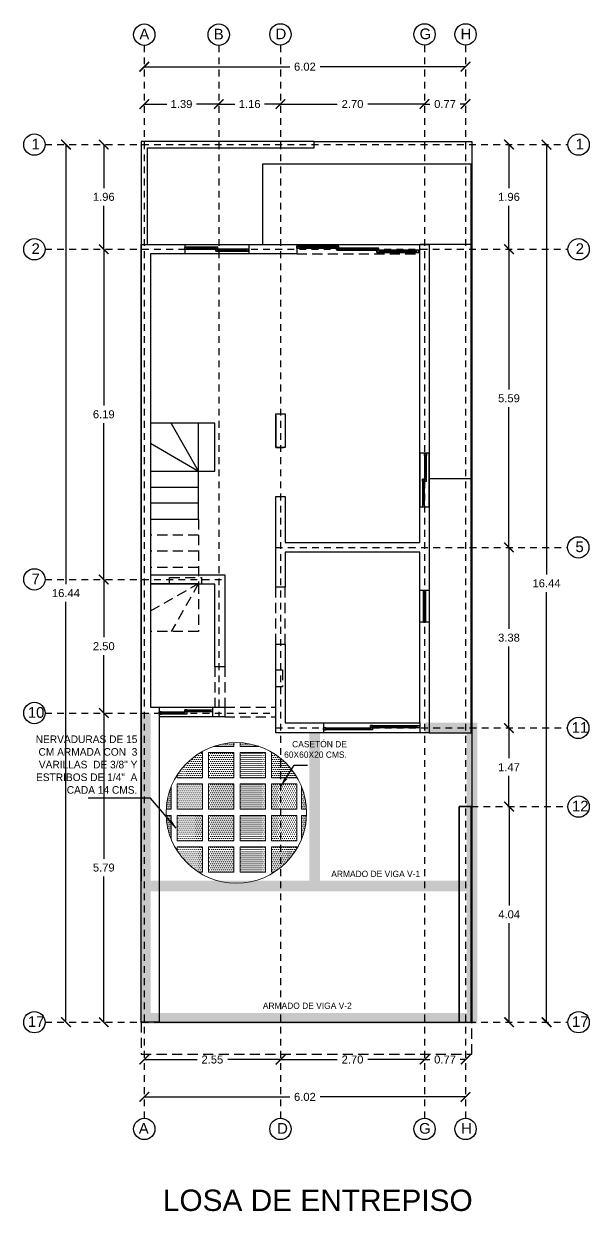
# Model space of a CAD drawing. Header units: metres. Extents: x -5 to 105, y 23 to 139.
# Drawn here: x 80.28 to 90.88, y 116.59 to 138.84 of the extents above; entities that cross this region are included whole.
import ezdxf

# ---------------------------------------------------------------- set-up
doc = ezdxf.new("R2010")
doc.units = ezdxf.units.M
doc.linetypes.add('DASHED2', pattern=[9.525, 6.35, -3.175])
doc.linetypes.add('PHANTOM', pattern=[63.5, 31.75, -6.35, 6.35, -6.35, 6.35, -6.35])
for name, color, linetype in [('Cotas', 1, 'Continuous'), ('Ejes', 30, 'DASHED2'), ('Escalera', 252, 'Continuous'), ('Muros', 8, 'Continuous'), ('Proyecciones', 254, 'DASHED2'), ('Textos', 7, 'Continuous'), ('Ventanas', 4, 'Continuous'), ('ZAPATAS', 30, 'Continuous')]:
    doc.layers.add(name, color=color, linetype=linetype)
doc.layers.add('EST-Losa', color=6, linetype='Continuous', lineweight=0)
doc.layers.add('EST-Vigas', color=6, linetype='PHANTOM', lineweight=18)
doc.styles.get("Standard").update_dxf_attribs({"font": 'arial.ttf'})
doc.dimstyles.new('Cotas', dxfattribs={"dimtxt": 0.15, "dimasz": 0.18, "dimexe": 0.18, "dimexo": 0.0625, "dimgap": 0.09, "dimtad": 0, "dimtih": 1, "dimtoh": 1, "dimzin": 0, "dimdsep": 46, "dimtxsty": 'Standard', "dimblk": 'ARCHTICK', "dimcen": 0.09, "dimse1": 1, "dimse2": 1, "dimclre": 30, "dimadec": 0, "dimazin": 0, "dimtfac": 1, "dimtofl": 0, "dimtmove": 0, "dimatfit": 3, "dimfxl": 1, "dimtolj": 1, "dimtzin": 0, "dimarcsym": 0})
doc.dimstyles.get("Standard").update_dxf_attribs({"dimtxt": 0.18, "dimasz": 0.18, "dimexe": 0.18, "dimexo": 0.0625, "dimgap": 0.09, "dimtad": 0, "dimtih": 1, "dimtoh": 1, "dimdec": 4, "dimzin": 0, "dimdsep": 46, "dimtxsty": 'Standard', "dimcen": 0.09, "dimadec": 0, "dimazin": 0, "dimtfac": 1, "dimtdec": 4, "dimtofl": 0, "dimtmove": 0, "dimatfit": 3, "dimfxl": 1, "dimtolj": 1, "dimtzin": 0, "dimarcsym": 0})

# ---------------------------------------------------------------- blocks, each defined once
blk = doc.blocks.new('_ArchTick')
at = {"color": 0, "linetype": 'ByBlock', "const_width": 0.15}
blk.add_lwpolyline([(-0.5, -0.5), (0.5, 0.5)], dxfattribs=at)
blk = doc.blocks.new('*D129')
at = {"layer": 'Cotas', "color": 0, "lineweight": -2, "ltscale": 0.03, "transparency": 16777216}
for p, q in [((81.782, 125.929), (81.782, 123.199)), ((81.782, 120.136), (81.782, 122.866))]:
    blk.add_line(p, q, dxfattribs=at)
at = {"layer": 'Defpoints', "color": 0, "ltscale": 0.03, "transparency": 16777216}
for p in [(81.782, 125.929), (82.818, 125.929), (82.483, 120.136)]:
    blk.add_point(p, dxfattribs=at)
at = {"layer": 'Cotas', "color": 0, "lineweight": -2, "ltscale": 0.03, "transparency": 16777216, "xscale": 0.18, "yscale": 0.18, "zscale": 0.18}
for p, rotation in [((81.782, 125.929), 90), ((81.782, 120.136), 270)]:
    blk.add_blockref('_ArchTick', p, dxfattribs=dict(at, rotation=rotation))
at = {"layer": 'Cotas', "color": 0, "ltscale": 0.03, "transparency": 16777216, "insert": (81.782, 123.033), "char_height": 0.15, "attachment_point": 5}
blk.add_mtext('\\A1;5.79', dxfattribs=at)
blk = doc.blocks.new('*D130')
at = {"layer": 'Cotas', "color": 0, "lineweight": -2, "ltscale": 0.03, "transparency": 16777216}
for p, q in [((81.782, 128.431), (81.782, 127.347)), ((81.782, 125.929), (81.782, 127.014))]:
    blk.add_line(p, q, dxfattribs=at)
at = {"layer": 'Defpoints', "color": 0, "ltscale": 0.03, "transparency": 16777216}
for p in [(81.782, 128.431), (82.66, 128.431), (82.818, 125.929)]:
    blk.add_point(p, dxfattribs=at)
at = {"layer": 'Cotas', "color": 0, "lineweight": -2, "ltscale": 0.03, "transparency": 16777216, "xscale": 0.18, "yscale": 0.18, "zscale": 0.18}
for p, rotation in [((81.782, 128.431), 90), ((81.782, 125.929), 270)]:
    blk.add_blockref('_ArchTick', p, dxfattribs=dict(at, rotation=rotation))
at = {"layer": 'Cotas', "color": 0, "ltscale": 0.03, "transparency": 16777216, "insert": (81.782, 127.18), "char_height": 0.15, "attachment_point": 5}
blk.add_mtext('\\A1;2.50', dxfattribs=at)
blk = doc.blocks.new('*D131')
at = {"layer": 'Cotas', "color": 0, "lineweight": -2, "ltscale": 0.03, "transparency": 16777216}
for p, q in [((81.782, 134.619), (81.782, 131.692)), ((81.782, 128.431), (81.782, 131.358))]:
    blk.add_line(p, q, dxfattribs=at)
at = {"layer": 'Defpoints', "color": 0, "ltscale": 0.03, "transparency": 16777216}
for p in [(81.782, 134.619), (83.3, 134.619), (82.818, 128.431)]:
    blk.add_point(p, dxfattribs=at)
at = {"layer": 'Cotas', "color": 0, "lineweight": -2, "ltscale": 0.03, "transparency": 16777216, "xscale": 0.18, "yscale": 0.18, "zscale": 0.18}
for p, rotation in [((81.782, 134.619), 90), ((81.782, 128.431), 270)]:
    blk.add_blockref('_ArchTick', p, dxfattribs=dict(at, rotation=rotation))
at = {"layer": 'Cotas', "color": 0, "ltscale": 0.03, "transparency": 16777216, "insert": (81.782, 131.525), "char_height": 0.15, "attachment_point": 5}
blk.add_mtext('\\A1;6.19', dxfattribs=at)
blk = doc.blocks.new('*D132')
at = {"layer": 'Cotas', "color": 0, "lineweight": -2, "ltscale": 0.03, "transparency": 16777216}
for p, q in [((81.782, 136.579), (81.782, 135.765)), ((81.782, 134.619), (81.782, 135.432))]:
    blk.add_line(p, q, dxfattribs=at)
at = {"layer": 'Defpoints', "color": 0, "ltscale": 0.03, "transparency": 16777216}
for p in [(81.782, 136.579), (82.483, 136.579), (82.483, 134.619)]:
    blk.add_point(p, dxfattribs=at)
at = {"layer": 'Cotas', "color": 0, "lineweight": -2, "ltscale": 0.03, "transparency": 16777216, "xscale": 0.18, "yscale": 0.18, "zscale": 0.18}
for p, rotation in [((81.782, 136.579), 90), ((81.782, 134.619), 270)]:
    blk.add_blockref('_ArchTick', p, dxfattribs=dict(at, rotation=rotation))
at = {"layer": 'Cotas', "color": 0, "ltscale": 0.03, "transparency": 16777216, "insert": (81.782, 135.599), "char_height": 0.15, "attachment_point": 5}
blk.add_mtext('\\A1;1.96', dxfattribs=at)
blk = doc.blocks.new('*D133')
at = {"layer": 'Cotas', "color": 0, "lineweight": -2, "ltscale": 0.03, "transparency": 16777216}
for p, q in [((81.073, 136.579), (81.073, 128.342)), ((81.073, 120.136), (81.073, 128.009))]:
    blk.add_line(p, q, dxfattribs=at)
at = {"layer": 'Defpoints', "color": 0, "ltscale": 0.03, "transparency": 16777216}
for p in [(81.073, 136.579), (81.073, 136.579), (81.782, 120.136)]:
    blk.add_point(p, dxfattribs=at)
at = {"layer": 'Cotas', "color": 0, "lineweight": -2, "ltscale": 0.03, "transparency": 16777216, "xscale": 0.18, "yscale": 0.18, "zscale": 0.18}
for p, rotation in [((81.073, 136.579), 90), ((81.073, 120.136), 270)]:
    blk.add_blockref('_ArchTick', p, dxfattribs=dict(at, rotation=rotation))
at = {"layer": 'Cotas', "color": 0, "ltscale": 0.03, "transparency": 16777216, "insert": (81.073, 128.175), "char_height": 0.15, "attachment_point": 5}
blk.add_mtext('\\A1;16.44', dxfattribs=at)
blk = doc.blocks.new('*D134')
at = {"layer": 'Cotas', "color": 0, "lineweight": -2, "ltscale": 0.03, "transparency": 16777216}
for p, q in [((89.379, 124.175), (89.379, 122.322)), ((89.379, 120.136), (89.379, 121.989))]:
    blk.add_line(p, q, dxfattribs=at)
at = {"layer": 'Defpoints', "color": 0, "ltscale": 0.03, "transparency": 16777216}
for p in [(88.67, 124.175), (88.679, 120.136), (89.379, 120.136)]:
    blk.add_point(p, dxfattribs=at)
at = {"layer": 'Cotas', "color": 0, "lineweight": -2, "ltscale": 0.03, "transparency": 16777216, "xscale": 0.18, "yscale": 0.18, "zscale": 0.18}
for p, rotation in [((89.379, 124.175), 90), ((89.379, 120.136), 270)]:
    blk.add_blockref('_ArchTick', p, dxfattribs=dict(at, rotation=rotation))
at = {"layer": 'Cotas', "color": 0, "ltscale": 0.03, "transparency": 16777216, "insert": (89.379, 122.156), "char_height": 0.15, "attachment_point": 5}
blk.add_mtext('\\A1;4.04', dxfattribs=at)
blk = doc.blocks.new('*D135')
at = {"layer": 'Cotas', "color": 0, "lineweight": -2, "ltscale": 0.03, "transparency": 16777216}
for p, q in [((89.375, 125.648), (89.375, 125.08)), ((89.375, 124.18), (89.375, 124.749))]:
    blk.add_line(p, q, dxfattribs=at)
at = {"layer": 'Defpoints', "color": 0, "ltscale": 0.03, "transparency": 16777216}
for p in [(87.704, 125.648), (88.675, 124.18), (89.375, 124.18)]:
    blk.add_point(p, dxfattribs=at)
at = {"layer": 'Cotas', "color": 0, "lineweight": -2, "ltscale": 0.03, "transparency": 16777216, "xscale": 0.18, "yscale": 0.18, "zscale": 0.18}
for p, rotation in [((89.375, 125.648), 90), ((89.375, 124.18), 270)]:
    blk.add_blockref('_ArchTick', p, dxfattribs=dict(at, rotation=rotation))
at = {"layer": 'Cotas', "color": 0, "ltscale": 0.03, "transparency": 16777216, "insert": (89.375, 124.914), "char_height": 0.15, "attachment_point": 5}
blk.add_mtext('\\A1;1.47', dxfattribs=at)
blk = doc.blocks.new('*D136')
at = {"layer": 'Cotas', "color": 0, "lineweight": -2, "ltscale": 0.03, "transparency": 16777216}
for p, q in [((89.375, 129.032), (89.375, 127.507)), ((89.375, 125.648), (89.375, 127.174))]:
    blk.add_line(p, q, dxfattribs=at)
at = {"layer": 'Defpoints', "color": 0, "ltscale": 0.03, "transparency": 16777216}
for p in [(85.005, 129.032), (88.675, 125.648), (89.375, 125.648)]:
    blk.add_point(p, dxfattribs=at)
at = {"layer": 'Cotas', "color": 0, "lineweight": -2, "ltscale": 0.03, "transparency": 16777216, "xscale": 0.18, "yscale": 0.18, "zscale": 0.18}
for p, rotation in [((89.375, 129.032), 90), ((89.375, 125.648), 270)]:
    blk.add_blockref('_ArchTick', p, dxfattribs=dict(at, rotation=rotation))
at = {"layer": 'Cotas', "color": 0, "ltscale": 0.03, "transparency": 16777216, "insert": (89.375, 127.34), "char_height": 0.15, "attachment_point": 5}
blk.add_mtext('\\A1;3.38', dxfattribs=at)
blk = doc.blocks.new('*D137')
at = {"layer": 'Cotas', "color": 0, "lineweight": -2, "ltscale": 0.03, "transparency": 16777216}
for p, q in [((89.375, 134.619), (89.375, 131.992)), ((89.375, 129.032), (89.375, 131.659))]:
    blk.add_line(p, q, dxfattribs=at)
at = {"layer": 'Defpoints', "color": 0, "ltscale": 0.03, "transparency": 16777216}
for p in [(87.704, 134.619), (88.675, 129.032), (89.375, 129.032)]:
    blk.add_point(p, dxfattribs=at)
at = {"layer": 'Cotas', "color": 0, "lineweight": -2, "ltscale": 0.03, "transparency": 16777216, "xscale": 0.18, "yscale": 0.18, "zscale": 0.18}
for p, rotation in [((89.375, 134.619), 90), ((89.375, 129.032), 270)]:
    blk.add_blockref('_ArchTick', p, dxfattribs=dict(at, rotation=rotation))
at = {"layer": 'Cotas', "color": 0, "ltscale": 0.03, "transparency": 16777216, "insert": (89.375, 131.825), "char_height": 0.15, "attachment_point": 5}
blk.add_mtext('\\A1;5.59', dxfattribs=at)
blk = doc.blocks.new('*D138')
at = {"layer": 'Cotas', "color": 0, "lineweight": -2, "ltscale": 0.03, "transparency": 16777216}
for p, q in [((89.375, 136.579), (89.375, 135.765)), ((89.375, 134.619), (89.375, 135.432))]:
    blk.add_line(p, q, dxfattribs=at)
at = {"layer": 'Defpoints', "color": 0, "ltscale": 0.03, "transparency": 16777216}
for p in [(88.679, 136.579), (88.675, 134.619), (89.375, 134.619)]:
    blk.add_point(p, dxfattribs=at)
at = {"layer": 'Cotas', "color": 0, "lineweight": -2, "ltscale": 0.03, "transparency": 16777216, "xscale": 0.18, "yscale": 0.18, "zscale": 0.18}
for p, rotation in [((89.375, 136.579), 90), ((89.375, 134.619), 270)]:
    blk.add_blockref('_ArchTick', p, dxfattribs=dict(at, rotation=rotation))
at = {"layer": 'Cotas', "color": 0, "ltscale": 0.03, "transparency": 16777216, "insert": (89.375, 135.599), "char_height": 0.15, "attachment_point": 5}
blk.add_mtext('\\A1;1.96', dxfattribs=at)
blk = doc.blocks.new('*D139')
at = {"layer": 'Cotas', "color": 0, "lineweight": -2, "ltscale": 0.03, "transparency": 16777216}
for p, q in [((90.079, 136.579), (90.079, 128.524)), ((90.079, 120.136), (90.079, 128.191))]:
    blk.add_line(p, q, dxfattribs=at)
at = {"layer": 'Defpoints', "color": 0, "ltscale": 0.03, "transparency": 16777216}
for p in [(89.375, 136.579), (90.079, 136.579), (89.504, 120.136)]:
    blk.add_point(p, dxfattribs=at)
at = {"layer": 'Cotas', "color": 0, "lineweight": -2, "ltscale": 0.03, "transparency": 16777216, "xscale": 0.18, "yscale": 0.18, "zscale": 0.18}
for p, rotation in [((90.079, 136.579), 90), ((90.079, 120.136), 270)]:
    blk.add_blockref('_ArchTick', p, dxfattribs=dict(at, rotation=rotation))
at = {"layer": 'Cotas', "color": 0, "ltscale": 0.03, "transparency": 16777216, "insert": (90.079, 128.358), "char_height": 0.15, "attachment_point": 5}
blk.add_mtext('\\A1;16.44', dxfattribs=at)
blk = doc.blocks.new('*D140')
at = {"layer": 'Cotas', "color": 0, "lineweight": -2, "transparency": 16777216}
for p, q in [((85.093, 119.436), (86.157, 119.436)), ((87.793, 119.436), (86.729, 119.436))]:
    blk.add_line(p, q, dxfattribs=at)
at = {"layer": 'Defpoints', "color": 0, "transparency": 16777216}
for p in [(85.093, 119.436), (87.793, 119.436), (87.793, 119.436)]:
    blk.add_point(p, dxfattribs=at)
at = {"layer": 'Cotas', "color": 0, "lineweight": -2, "transparency": 16777216, "xscale": 0.18, "yscale": 0.18, "zscale": 0.18, "rotation": 180}
blk.add_blockref('_ArchTick', (85.093, 119.436), dxfattribs=at)
at = {"layer": 'Cotas', "color": 0, "lineweight": -2, "transparency": 16777216, "xscale": 0.18, "yscale": 0.18, "zscale": 0.18}
blk.add_blockref('_ArchTick', (87.793, 119.436), dxfattribs=at)
at = {"layer": 'Cotas', "color": 0, "transparency": 16777216, "insert": (86.443, 119.436), "char_height": 0.15, "attachment_point": 5}
blk.add_mtext('\\A1;2.70', dxfattribs=at)
blk = doc.blocks.new('*D141')
at = {"layer": 'Cotas', "color": 0, "lineweight": -2, "transparency": 16777216}
for p, q in [((82.542, 119.436), (83.531, 119.436)), ((85.093, 119.436), (84.104, 119.436))]:
    blk.add_line(p, q, dxfattribs=at)
at = {"layer": 'Defpoints', "color": 0, "transparency": 16777216}
for p in [(82.542, 119.436), (85.093, 119.436), (85.093, 119.436)]:
    blk.add_point(p, dxfattribs=at)
at = {"layer": 'Cotas', "color": 0, "lineweight": -2, "transparency": 16777216, "xscale": 0.18, "yscale": 0.18, "zscale": 0.18, "rotation": 180}
blk.add_blockref('_ArchTick', (82.542, 119.436), dxfattribs=at)
at = {"layer": 'Cotas', "color": 0, "lineweight": -2, "transparency": 16777216, "xscale": 0.18, "yscale": 0.18, "zscale": 0.18}
blk.add_blockref('_ArchTick', (85.093, 119.436), dxfattribs=at)
at = {"layer": 'Cotas', "color": 0, "transparency": 16777216, "insert": (83.817, 119.436), "char_height": 0.15, "attachment_point": 5}
blk.add_mtext('\\A1;2.55', dxfattribs=at)
blk = doc.blocks.new('*D142')
at = {"layer": 'Cotas', "color": 0, "lineweight": -2, "transparency": 16777216}
for p, q in [((82.542, 118.736), (85.267, 118.736)), ((88.561, 118.736), (85.836, 118.736))]:
    blk.add_line(p, q, dxfattribs=at)
at = {"layer": 'Defpoints', "color": 0, "transparency": 16777216}
for p in [(82.542, 118.736), (88.561, 118.736), (88.561, 118.736)]:
    blk.add_point(p, dxfattribs=at)
at = {"layer": 'Cotas', "color": 0, "lineweight": -2, "transparency": 16777216, "xscale": 0.18, "yscale": 0.18, "zscale": 0.18, "rotation": 180}
blk.add_blockref('_ArchTick', (82.542, 118.736), dxfattribs=at)
at = {"layer": 'Cotas', "color": 0, "lineweight": -2, "transparency": 16777216, "xscale": 0.18, "yscale": 0.18, "zscale": 0.18}
blk.add_blockref('_ArchTick', (88.561, 118.736), dxfattribs=at)
at = {"layer": 'Cotas', "color": 0, "transparency": 16777216, "insert": (85.551, 118.736), "char_height": 0.15, "attachment_point": 5}
blk.add_mtext('\\A1;6.02', dxfattribs=at)
blk = doc.blocks.new('*D143')
at = {"layer": 'Cotas', "color": 0, "lineweight": -2, "transparency": 16777216}
for p, q in [((82.541, 138.038), (85.267, 138.038)), ((88.561, 138.038), (85.836, 138.038))]:
    blk.add_line(p, q, dxfattribs=at)
at = {"layer": 'Defpoints', "color": 0, "transparency": 16777216}
for p in [(82.541, 138.038), (88.561, 138.038), (88.561, 138.038)]:
    blk.add_point(p, dxfattribs=at)
at = {"layer": 'Cotas', "color": 0, "lineweight": -2, "transparency": 16777216, "xscale": 0.18, "yscale": 0.18, "zscale": 0.18, "rotation": 180}
blk.add_blockref('_ArchTick', (82.541, 138.038), dxfattribs=at)
at = {"layer": 'Cotas', "color": 0, "lineweight": -2, "transparency": 16777216, "xscale": 0.18, "yscale": 0.18, "zscale": 0.18}
blk.add_blockref('_ArchTick', (88.561, 138.038), dxfattribs=at)
at = {"layer": 'Cotas', "color": 0, "transparency": 16777216, "insert": (85.551, 138.038), "char_height": 0.15, "attachment_point": 5}
blk.add_mtext('\\A1;6.02', dxfattribs=at)
blk = doc.blocks.new('*D144')
at = {"layer": 'Cotas', "color": 0, "lineweight": -2, "transparency": 16777216}
for p, q in [((87.793, 119.436), (87.892, 119.436)), ((88.561, 119.436), (88.462, 119.436))]:
    blk.add_line(p, q, dxfattribs=at)
at = {"layer": 'Defpoints', "color": 0, "transparency": 16777216}
for p in [(87.793, 119.436), (88.561, 119.436), (88.561, 119.436)]:
    blk.add_point(p, dxfattribs=at)
at = {"layer": 'Cotas', "color": 0, "lineweight": -2, "transparency": 16777216, "xscale": 0.18, "yscale": 0.18, "zscale": 0.18, "rotation": 180}
blk.add_blockref('_ArchTick', (87.793, 119.436), dxfattribs=at)
at = {"layer": 'Cotas', "color": 0, "lineweight": -2, "transparency": 16777216, "xscale": 0.18, "yscale": 0.18, "zscale": 0.18}
blk.add_blockref('_ArchTick', (88.561, 119.436), dxfattribs=at)
at = {"layer": 'Cotas', "color": 0, "transparency": 16777216, "insert": (88.177, 119.436), "char_height": 0.15, "attachment_point": 5}
blk.add_mtext('\\A1;0.77', dxfattribs=at)
blk = doc.blocks.new('*D145')
at = {"layer": 'Cotas', "color": 0, "lineweight": -2, "ltscale": 0.03, "transparency": 16777216}
for p, q in [((82.542, 137.338), (82.961, 137.338)), ((83.936, 137.338), (83.517, 137.338))]:
    blk.add_line(p, q, dxfattribs=at)
at = {"layer": 'Defpoints', "color": 0, "ltscale": 0.03, "transparency": 16777216}
for p in [(83.936, 137.338), (82.542, 136.638), (83.936, 136.638)]:
    blk.add_point(p, dxfattribs=at)
at = {"layer": 'Cotas', "color": 0, "lineweight": -2, "ltscale": 0.03, "transparency": 16777216, "xscale": 0.18, "yscale": 0.18, "zscale": 0.18, "rotation": 180}
blk.add_blockref('_ArchTick', (82.542, 137.338), dxfattribs=at)
at = {"layer": 'Cotas', "color": 0, "lineweight": -2, "ltscale": 0.03, "transparency": 16777216, "xscale": 0.18, "yscale": 0.18, "zscale": 0.18}
blk.add_blockref('_ArchTick', (83.936, 137.338), dxfattribs=at)
at = {"layer": 'Cotas', "color": 0, "ltscale": 0.03, "transparency": 16777216, "insert": (83.239, 137.338), "char_height": 0.15, "attachment_point": 5}
blk.add_mtext('\\A1;1.39', dxfattribs=at)
blk = doc.blocks.new('*D146')
at = {"layer": 'Cotas', "color": 0, "lineweight": -2, "ltscale": 0.03, "transparency": 16777216}
for p, q in [((83.936, 137.338), (84.237, 137.338)), ((85.093, 137.338), (84.792, 137.338))]:
    blk.add_line(p, q, dxfattribs=at)
at = {"layer": 'Defpoints', "color": 0, "ltscale": 0.03, "transparency": 16777216}
for p in [(85.093, 137.338), (83.936, 136.638), (85.093, 136.638)]:
    blk.add_point(p, dxfattribs=at)
at = {"layer": 'Cotas', "color": 0, "lineweight": -2, "ltscale": 0.03, "transparency": 16777216, "xscale": 0.18, "yscale": 0.18, "zscale": 0.18, "rotation": 180}
blk.add_blockref('_ArchTick', (83.936, 137.338), dxfattribs=at)
at = {"layer": 'Cotas', "color": 0, "lineweight": -2, "ltscale": 0.03, "transparency": 16777216, "xscale": 0.18, "yscale": 0.18, "zscale": 0.18}
blk.add_blockref('_ArchTick', (85.093, 137.338), dxfattribs=at)
at = {"layer": 'Cotas', "color": 0, "ltscale": 0.03, "transparency": 16777216, "insert": (84.515, 137.338), "char_height": 0.15, "attachment_point": 5}
blk.add_mtext('\\A1;1.16', dxfattribs=at)
blk = doc.blocks.new('*D147')
at = {"layer": 'Cotas', "color": 0, "lineweight": -2, "ltscale": 0.03, "transparency": 16777216}
for p, q in [((85.093, 137.338), (86.157, 137.338)), ((87.793, 137.338), (86.729, 137.338))]:
    blk.add_line(p, q, dxfattribs=at)
at = {"layer": 'Defpoints', "color": 0, "ltscale": 0.03, "transparency": 16777216}
for p in [(87.793, 137.338), (85.093, 136.638), (87.793, 136.638)]:
    blk.add_point(p, dxfattribs=at)
at = {"layer": 'Cotas', "color": 0, "lineweight": -2, "ltscale": 0.03, "transparency": 16777216, "xscale": 0.18, "yscale": 0.18, "zscale": 0.18, "rotation": 180}
blk.add_blockref('_ArchTick', (85.093, 137.338), dxfattribs=at)
at = {"layer": 'Cotas', "color": 0, "lineweight": -2, "ltscale": 0.03, "transparency": 16777216, "xscale": 0.18, "yscale": 0.18, "zscale": 0.18}
blk.add_blockref('_ArchTick', (87.793, 137.338), dxfattribs=at)
at = {"layer": 'Cotas', "color": 0, "ltscale": 0.03, "transparency": 16777216, "insert": (86.443, 137.338), "char_height": 0.15, "attachment_point": 5}
blk.add_mtext('\\A1;2.70', dxfattribs=at)
blk = doc.blocks.new('*D148')
at = {"layer": 'Cotas', "color": 0, "lineweight": -2, "ltscale": 0.03, "transparency": 16777216}
for p, q in [((87.793, 137.338), (87.892, 137.338)), ((88.561, 137.338), (88.462, 137.338))]:
    blk.add_line(p, q, dxfattribs=at)
at = {"layer": 'Defpoints', "color": 0, "ltscale": 0.03, "transparency": 16777216}
for p in [(88.561, 137.338), (87.793, 136.638), (88.561, 136.638)]:
    blk.add_point(p, dxfattribs=at)
at = {"layer": 'Cotas', "color": 0, "lineweight": -2, "ltscale": 0.03, "transparency": 16777216, "xscale": 0.18, "yscale": 0.18, "zscale": 0.18, "rotation": 180}
blk.add_blockref('_ArchTick', (87.793, 137.338), dxfattribs=at)
at = {"layer": 'Cotas', "color": 0, "lineweight": -2, "ltscale": 0.03, "transparency": 16777216, "xscale": 0.18, "yscale": 0.18, "zscale": 0.18}
blk.add_blockref('_ArchTick', (88.561, 137.338), dxfattribs=at)
at = {"layer": 'Cotas', "color": 0, "ltscale": 0.03, "transparency": 16777216, "insert": (88.177, 137.338), "char_height": 0.15, "attachment_point": 5}
blk.add_mtext('\\A1;0.77', dxfattribs=at)

msp = doc.modelspace()

# ---------------------------------------------------------------- hatches: boundary and pattern name
at = {"layer": 'EST-Losa'}
h = msp.add_hatch(dxfattribs=at)
h.set_pattern_fill('DOTS', color=256, scale=0.023744)
h.set_pattern_definition([(0, (52.743127, 148.33973), (0.01884642, 0.03769284), [0, -0.03769284])])
edge = h.paths.add_edge_path()
edge.add_arc((84.2667, 124.0572), 1.3167, 91.99527, 108.87756)
edge.add_line((83.8407, 125.3031), (84.2209, 125.3031))
edge.add_line((84.2209, 125.3031), (84.2209, 125.3731))
h = msp.add_hatch(dxfattribs=at)
h.set_pattern_fill('DOTS', color=256, scale=0.023744)
h.set_pattern_definition([(0, (53.331966, 148.33973), (0.01884642, 0.03769284), [0, -0.03769284])])
edge = h.paths.add_edge_path()
edge.add_arc((84.2667, 124.0572), 1.3167, 71.12244, 87.03416)
edge.add_line((84.3349, 125.3721), (84.3349, 125.3031))
edge.add_line((84.3349, 125.3031), (84.6927, 125.3031))
h = msp.add_hatch(dxfattribs=at)
h.set_pattern_fill('DOTS', color=256, scale=0.023744)
h.set_pattern_definition([(0, (52.154288, 147.75089), (0.01884642, 0.03769284), [0, -0.03769284])])
edge = h.paths.add_edge_path()
edge.add_arc((84.2667, 124.0572), 1.3167, 120.72217, 147.42492)
edge.add_line((83.1572, 124.7661), (83.1572, 124.7142))
edge.add_line((83.1572, 124.7142), (83.632, 124.7142))
edge.add_line((83.632, 124.7142), (83.632, 125.1891))
edge.add_line((83.632, 125.1891), (83.5941, 125.1891))
h = msp.add_hatch(dxfattribs=at)
h.set_pattern_fill('DOTS', color=256, scale=0.023744)
h.set_pattern_definition([(0, (52.743127, 147.75089), (0.01884642, 0.03769284), [0, -0.03769284])])
h.paths.add_polyline_path([(84.2209, 125.1891), (83.746, 125.1891), (83.746, 124.7142), (84.2209, 124.7142)])
h = msp.add_hatch(dxfattribs=at)
h.set_pattern_fill('DOTS', color=256, scale=0.023744)
h.set_pattern_definition([(0, (53.331966, 147.75089), (0.01884642, 0.03769284), [0, -0.03769284])])
h.paths.add_polyline_path([(84.8097, 125.1891), (84.3349, 125.1891), (84.3349, 124.7142), (84.8097, 124.7142)])
h = msp.add_hatch(dxfattribs=at)
h.set_pattern_fill('DOTS', color=256, scale=0.023744)
h.set_pattern_definition([(0, (53.920806, 147.75089), (0.01884642, 0.03769284), [0, -0.03769284])])
edge = h.paths.add_edge_path()
edge.add_arc((84.2667, 124.0572), 1.3167, 30.72715, 59.27783)
edge.add_line((84.9394, 125.1891), (84.9237, 125.1891))
edge.add_line((84.9237, 125.1891), (84.9237, 124.7142))
edge.add_line((84.9237, 124.7142), (85.3986, 124.7142))
edge.add_line((85.3986, 124.7142), (85.3986, 124.73))
h = msp.add_hatch(dxfattribs=at)
h.set_pattern_fill('DOTS', color=256, scale=0.023744)
h.set_pattern_definition([(0, (52.154288, 147.16205), (0.01884642, 0.03769284), [0, -0.03769284])])
h.paths.add_polyline_path([(83.632, 124.6003), (83.1572, 124.6003), (83.1572, 124.1254), (83.632, 124.1254)])
h = msp.add_hatch(dxfattribs=at)
h.set_pattern_fill('DOTS', color=256, scale=0.023744)
h.set_pattern_definition([(0, (52.743127, 147.16205), (0.01884642, 0.03769284), [0, -0.03769284])])
h.paths.add_polyline_path([(84.2209, 124.6003), (83.746, 124.6003), (83.746, 124.1254), (84.2209, 124.1254)])
h = msp.add_hatch(dxfattribs=at)
h.set_pattern_fill('DOTS', color=256, scale=0.023744)
h.set_pattern_definition([(0, (53.331966, 147.16205), (0.01884642, 0.03769284), [0, -0.03769284])])
h.paths.add_polyline_path([(84.8097, 124.6003), (84.3349, 124.6003), (84.3349, 124.1254), (84.8097, 124.1254)])
h = msp.add_hatch(dxfattribs=at)
h.set_pattern_fill('DOTS', color=256, scale=0.023744)
h.set_pattern_definition([(0, (53.920806, 147.16205), (0.01884642, 0.03769284), [0, -0.03769284])])
h.paths.add_polyline_path([(85.3986, 124.6003), (84.9237, 124.6003), (84.9237, 124.1254), (85.3986, 124.1254)])
h = msp.add_hatch(dxfattribs=at)
h.set_pattern_fill('DOTS', color=256, scale=0.023744)
h.set_pattern_definition([(0, (51.56545, 147.16205), (0.01884642, 0.03769284), [0, -0.03769284])])
edge = h.paths.add_edge_path()
edge.add_arc((84.2667, 124.0572), 1.3167, 158.31729, 177.03161)
edge.add_line((82.9518, 124.1254), (83.0432, 124.1254))
edge.add_line((83.0432, 124.1254), (83.0432, 124.5437))
h = msp.add_hatch(dxfattribs=at)
h.set_pattern_fill('DOTS', color=256, scale=0.023744)
h.set_pattern_definition([(0, (54.487362, 147.16205), (0.01884642, 0.03769284), [0, -0.03769284])])
edge = h.paths.add_edge_path()
edge.add_arc((84.2667, 124.0572), 1.3167, 2.96839, 21.68271)
edge.add_line((85.4902, 124.5437), (85.4902, 124.1254))
edge.add_line((85.4902, 124.1254), (85.5816, 124.1254))
h = msp.add_hatch(dxfattribs=at)
h.set_pattern_fill('DOTS', color=256, scale=0.023744)
h.set_pattern_definition([(0, (51.56545, 146.57321), (0.01884642, 0.03769284), [0, -0.03769284])])
edge = h.paths.add_edge_path()
edge.add_arc((84.2667, 124.0572), 1.3167, 181.99272, 201.68271)
edge.add_line((83.0432, 123.5707), (83.0432, 124.0114))
edge.add_line((83.0432, 124.0114), (82.9508, 124.0114))
h = msp.add_hatch(dxfattribs=at)
h.set_pattern_fill('DOTS', color=256, scale=0.023744)
h.set_pattern_definition([(0, (52.154288, 146.57321), (0.01884642, 0.03769284), [0, -0.03769284])])
h.paths.add_polyline_path([(83.632, 124.0114), (83.1572, 124.0114), (83.1572, 123.5366), (83.632, 123.5366)])
h = msp.add_hatch(dxfattribs=at)
h.set_pattern_fill('DOTS', color=256, scale=0.023744)
h.set_pattern_definition([(0, (52.743127, 146.57321), (0.01884642, 0.03769284), [0, -0.03769284])])
h.paths.add_polyline_path([(84.2209, 124.0114), (83.746, 124.0114), (83.746, 123.5366), (84.2209, 123.5366)])
h = msp.add_hatch(dxfattribs=at)
h.set_pattern_fill('DOTS', color=256, scale=0.023744)
h.set_pattern_definition([(0, (53.331966, 146.57321), (0.01884642, 0.03769284), [0, -0.03769284])])
h.paths.add_polyline_path([(84.8097, 124.0114), (84.3349, 124.0114), (84.3349, 123.5366), (84.8097, 123.5366)])
h = msp.add_hatch(dxfattribs=at)
h.set_pattern_fill('DOTS', color=256, scale=0.023744)
h.set_pattern_definition([(0, (53.920806, 146.57321), (0.01884642, 0.03769284), [0, -0.03769284])])
h.paths.add_polyline_path([(85.3986, 124.0114), (84.9237, 124.0114), (84.9237, 123.5366), (85.3986, 123.5366)])
h = msp.add_hatch(dxfattribs=at)
h.set_pattern_fill('DOTS', color=256, scale=0.023744)
h.set_pattern_definition([(0, (54.487362, 146.57321), (0.01884642, 0.03769284), [0, -0.03769284])])
edge = h.paths.add_edge_path()
edge.add_arc((84.2667, 124.0572), 1.3167, 338.31729, 358.00728)
edge.add_line((85.5826, 124.0114), (85.4902, 124.0114))
edge.add_line((85.4902, 124.0114), (85.4902, 123.5707))
h = msp.add_hatch(dxfattribs=at)
h.set_pattern_fill('DOTS', color=256, scale=0.023744)
h.set_pattern_definition([(0, (52.154288, 145.98437), (0.01884642, 0.03769284), [0, -0.03769284])])
edge = h.paths.add_edge_path()
edge.add_arc((84.2667, 124.0572), 1.3167, 212.57508, 237.4202)
edge.add_line((83.5577, 122.9477), (83.632, 122.9477))
edge.add_line((83.632, 122.9477), (83.632, 123.4226))
edge.add_line((83.632, 123.4226), (83.1572, 123.4226))
edge.add_line((83.1572, 123.4226), (83.1572, 123.3483))
h = msp.add_hatch(dxfattribs=at)
h.set_pattern_fill('DOTS', color=256, scale=0.023744)
h.set_pattern_definition([(0, (52.743127, 145.98437), (0.01884642, 0.03769284), [0, -0.03769284])])
h.paths.add_polyline_path([(84.2209, 123.4226), (83.746, 123.4226), (83.746, 122.9477), (84.2209, 122.9477)])
h = msp.add_hatch(dxfattribs=at)
h.set_pattern_fill('DOTS', color=256, scale=0.023744)
h.set_pattern_definition([(0, (53.331966, 145.98437), (0.01884642, 0.03769284), [0, -0.03769284])])
h.paths.add_polyline_path([(84.8097, 123.4226), (84.3349, 123.4226), (84.3349, 122.9477), (84.8097, 122.9477)])
h = msp.add_hatch(dxfattribs=at)
h.set_pattern_fill('DOTS', color=256, scale=0.023744)
h.set_pattern_definition([(0, (53.920806, 145.98437), (0.01884642, 0.03769284), [0, -0.03769284])])
edge = h.paths.add_edge_path()
edge.add_arc((84.2667, 124.0572), 1.3167, 302.5798, 329.27285)
edge.add_line((85.3986, 123.3845), (85.3986, 123.4226))
edge.add_line((85.3986, 123.4226), (84.9237, 123.4226))
edge.add_line((84.9237, 123.4226), (84.9237, 122.9477))
edge.add_line((84.9237, 122.9477), (84.9757, 122.9477))

# ---------------------------------------------------------------- linework, layer by layer
at = {"lineweight": 25}
for points in [[(85.3987, 134.7072), (87.7041, 134.7072)], [(87.8814, 134.7072), (87.7041, 134.7072)], [(87.8814, 130.3231), (88.6696, 130.3231), (88.6696, 134.7072), (87.8814, 134.7072)]]:
    msp.add_lwpolyline(points, dxfattribs=at)
msp.add_lwpolyline([(85.0047, 131.5053), (85.0047, 130.9043), (85.1524, 130.9043), (85.0047, 130.9043)], close=True, dxfattribs=at)
at = {"layer": 'Cotas'}
for centre in [(82.5417, 138.6382), (83.9357, 138.6382), (85.0933, 138.6429), (87.7928, 138.6429), (88.561, 138.6429), (80.4825, 136.5791), (90.6795, 136.5791), (80.4825, 134.6185), (90.6795, 134.6185), (90.6745, 129.0324), (80.4825, 128.4315), (80.4825, 125.9291), (90.6745, 125.6483), (90.6795, 124.1754), (80.4825, 120.1361), (90.6795, 120.1361), (82.5417, 118.1361), (85.0933, 118.1361), (87.7928, 118.1361), (88.5612, 118.1361)]:
    msp.add_circle(centre, 0.2, dxfattribs=at)
at = {"layer": 'Ejes', "ltscale": 0.02}
for points in [[(82.5417, 138.4382), (82.5417, 118.3361)], [(83.9357, 138.4382), (83.9357, 125.8601)], [(85.0933, 138.4382), (85.0933, 118.3361)], [(87.7928, 138.4382), (87.7928, 118.3361)], [(88.561, 138.4382), (88.5612, 118.3361)], [(80.6825, 136.5791), (90.4795, 136.5791)], [(80.6825, 134.6185), (90.4795, 134.6185)], [(85.0047, 129.0324), (90.4745, 129.0324)], [(80.6825, 128.4315), (84.049, 128.4315)], [(80.6825, 125.9291), (85.0047, 125.9291)], [(85.0047, 125.6483), (90.4745, 125.6483)], [(88.443, 124.1754), (90.4795, 124.1754)], [(80.6825, 120.1361), (90.4795, 120.1361)]]:
    msp.add_lwpolyline(points, dxfattribs=at)
at = {"layer": 'Escalera'}
for points in [[(82.6599, 130.9831), (83.5564, 130.461), (83.0441, 131.3575)], [(83.5564, 129.5546), (83.5564, 131.3575), (82.6599, 131.3575)], [(82.6599, 130.461), (83.8618, 130.461), (83.8618, 131.3575), (82.6599, 131.3575)], [(83.5564, 129.5546), (83.5564, 131.3575)], [(83.5564, 130.1556), (82.6599, 130.1556)], [(83.5564, 129.86), (82.6599, 129.86)], [(83.5564, 129.5546), (82.6599, 129.5546)]]:
    msp.add_lwpolyline(points, dxfattribs=at)
at = {"layer": 'EST-Losa'}
for p, q in [((83.8407, 125.3031), (84.2209, 125.3031)), ((84.2209, 125.3031), (84.2209, 125.3731)), ((84.3349, 125.3721), (84.3349, 125.3031)), ((84.3349, 125.3031), (84.6927, 125.3031)), ((83.632, 125.1891), (83.5941, 125.1891)), ((83.632, 124.7142), (83.632, 125.1891)), ((84.2209, 125.1891), (83.746, 125.1891)), ((83.746, 125.1891), (83.746, 124.7142)), ((84.2209, 124.7142), (84.2209, 125.1891)), ((84.8097, 125.1891), (84.3349, 125.1891)), ((84.3349, 125.1891), (84.3349, 124.7142)), ((84.8097, 124.7142), (84.8097, 125.1891)), ((84.9394, 125.1891), (84.9237, 125.1891)), ((84.9237, 125.1891), (84.9237, 124.7142)), ((83.1572, 124.7661), (83.1572, 124.7142)), ((83.1572, 124.7142), (83.632, 124.7142)), ((83.632, 124.6003), (83.1572, 124.6003)), ((83.1572, 124.6003), (83.1572, 124.1254)), ((83.632, 124.1254), (83.632, 124.6003)), ((83.746, 124.7142), (84.2209, 124.7142)), ((84.2209, 124.6003), (83.746, 124.6003)), ((83.746, 124.6003), (83.746, 124.1254)), ((84.2209, 124.1254), (84.2209, 124.6003)), ((84.3349, 124.7142), (84.8097, 124.7142)), ((84.8097, 124.6003), (84.3349, 124.6003)), ((84.3349, 124.6003), (84.3349, 124.1254)), ((84.8097, 124.1254), (84.8097, 124.6003)), ((84.9237, 124.7142), (85.3986, 124.7142)), ((85.3986, 124.6003), (84.9237, 124.6003)), ((84.9237, 124.6003), (84.9237, 124.1254)), ((85.3986, 124.7142), (85.3986, 124.73)), ((85.3986, 124.1254), (85.3986, 124.6003)), ((83.0432, 124.1254), (83.0432, 124.5437)), ((85.4902, 124.1254), (85.4902, 124.5437)), ((83.0432, 124.0114), (82.9508, 124.0114)), ((82.9518, 124.1254), (83.0432, 124.1254)), ((83.0432, 123.5707), (83.0432, 124.0114)), ((83.1572, 124.1254), (83.632, 124.1254)), ((83.632, 124.0114), (83.1572, 124.0114)), ((83.1572, 124.0114), (83.1572, 123.5366)), ((83.632, 123.5366), (83.632, 124.0114)), ((83.746, 124.1254), (84.2209, 124.1254)), ((84.2209, 124.0114), (83.746, 124.0114)), ((83.746, 124.0114), (83.746, 123.5366)), ((84.2209, 123.5366), (84.2209, 124.0114)), ((84.3349, 124.1254), (84.8097, 124.1254)), ((84.8097, 124.0114), (84.3349, 124.0114)), ((84.3349, 124.0114), (84.3349, 123.5366)), ((84.8097, 123.5366), (84.8097, 124.0114)), ((84.9237, 124.1254), (85.3986, 124.1254)), ((85.3986, 124.0114), (84.9237, 124.0114)), ((84.9237, 124.0114), (84.9237, 123.5366)), ((85.3986, 123.5366), (85.3986, 124.0114)), ((85.5816, 124.1254), (85.4902, 124.1254)), ((85.4902, 123.5707), (85.4902, 124.0114)), ((85.4902, 124.0114), (85.5826, 124.0114)), ((83.1572, 123.5366), (83.632, 123.5366)), ((83.746, 123.5366), (84.2209, 123.5366)), ((84.3349, 123.5366), (84.8097, 123.5366)), ((84.9237, 123.5366), (85.3986, 123.5366)), ((83.632, 123.4226), (83.1572, 123.4226)), ((83.1572, 123.4226), (83.1572, 123.3483)), ((83.632, 122.9477), (83.632, 123.4226)), ((84.2209, 123.4226), (83.746, 123.4226)), ((83.746, 123.4226), (83.746, 122.9477)), ((84.2209, 122.9477), (84.2209, 123.4226)), ((84.8097, 123.4226), (84.3349, 123.4226)), ((84.3349, 123.4226), (84.3349, 122.9477)), ((84.8097, 122.9477), (84.8097, 123.4226)), ((85.3986, 123.4226), (84.9237, 123.4226)), ((84.9237, 123.4226), (84.9237, 122.9477)), ((85.3986, 123.3845), (85.3986, 123.4226)), ((83.5577, 122.9477), (83.632, 122.9477)), ((83.746, 122.9477), (84.2209, 122.9477)), ((84.3349, 122.9477), (84.8097, 122.9477))]:
    msp.add_line(p, q, dxfattribs=at)
at = {"layer": 'EST-Losa', "linetype": 'Continuous'}
msp.add_line((83.036, 124.5272), (83.036, 124.5272), dxfattribs=at)
at = {"layer": 'EST-Losa'}
msp.add_lwpolyline([(84.9237, 122.9477), (84.9757, 122.9477)], dxfattribs=at)
msp.add_circle((84.2667, 124.0572), 1.3167, dxfattribs=at)
at = {"layer": 'EST-Vigas', "color": 114, "ltscale": 0.03, "true_color": 0x139b48, "const_width": 0.2}
msp.add_lwpolyline([(82.5626, 125.9291), (82.5626, 120.2111), (88.6844, 120.2111), (88.6844, 125.6483), (87.7928, 125.6483)], dxfattribs=at)
at = {"layer": 'EST-Vigas', "ltscale": 0.03, "const_width": 0.2}
for points in [[(85.7351, 122.6879), (85.7351, 125.5547)], [(88.6844, 122.6879), (82.5626, 122.6879)]]:
    msp.add_lwpolyline(points, dxfattribs=at)
at = {"layer": 'Muros'}
for points in [[(82.6008, 134.7072), (82.6008, 136.52), (85.7239, 136.52), (85.7239, 136.6382), (82.4826, 136.6382), (82.4826, 134.7072)], [(85.7239, 136.6382), (88.6795, 136.6382), (88.6795, 120.1361)], [(87.8814, 125.5547), (88.6696, 125.5547), (88.6696, 136.2146), (84.7584, 136.2146), (84.7584, 134.7072)], [(87.8814, 128.2246), (87.7041, 128.2246)], [(87.8814, 127.6335), (87.7041, 127.6335)], [(82.8175, 126.0374), (82.8175, 125.8601)], [(83.8224, 126.0374), (83.8224, 125.8601)], [(85.9012, 125.7419), (85.9012, 125.5547)], [(87.7041, 125.7419), (87.7041, 125.5547)], [(88.443, 120.1361), (88.443, 124.1754), (88.6696, 124.1754), (88.6696, 120.1361), (88.6696, 124.1754), (88.443, 124.1754), (88.443, 120.1361), (88.6795, 120.1361)], [(82.8175, 120.1361), (88.443, 120.1361)]]:
    msp.add_lwpolyline(points, dxfattribs=at)
for points in [[(82.4826, 122.7863), (82.4826, 134.7072)], [(82.8175, 120.1361), (82.4826, 120.1361), (82.4826, 134.7072), (85.3987, 134.7072), (85.3987, 134.5299), (82.6599, 134.5299), (82.6599, 128.5201), (84.049, 128.5201), (84.049, 126.796), (83.8618, 126.796), (83.8618, 128.3428), (82.6599, 128.3428), (82.6599, 126.0374), (84.049, 126.0374), (84.049, 125.8601), (82.8175, 125.8601)], [(85.0047, 125.5547), (85.0047, 127.2197), (85.182, 127.2197), (85.182, 125.7419), (87.7041, 125.7419), (87.7041, 128.9438), (85.182, 128.9438), (85.182, 128.2837), (85.0047, 128.2837), (85.0047, 129.9881), (85.182, 129.9881), (85.182, 129.1211), (87.7041, 129.1211), (87.7041, 134.7072), (87.8814, 134.7072), (87.8814, 125.5547)]]:
    msp.add_lwpolyline(points, close=True, dxfattribs=at)
at = {"layer": 'Muros', "lineweight": 25}
for points in [[(83.3003, 134.7072), (83.3003, 134.5299)], [(84.5022, 134.7072), (84.5022, 134.5299)], [(85.3987, 134.7072), (87.7041, 134.7072)]]:
    msp.add_lwpolyline(points, dxfattribs=at)
for points in [[(85.0047, 131.5349), (85.182, 131.5349), (85.182, 130.9043), (85.0047, 130.9043)], [(87.8814, 130.796), (87.7041, 130.796), (87.7041, 129.791), (87.8814, 129.791)]]:
    msp.add_lwpolyline(points, close=True, dxfattribs=at)
at = {"layer": 'Proyecciones', "ltscale": 0.03}
for points in [[(85.3987, 134.5299), (87.7041, 134.5299)], [(83.5564, 129.5546), (83.5564, 128.3527)], [(83.5564, 129.259), (82.6599, 129.259)], [(83.5564, 128.9635), (82.6599, 128.9635)], [(83.5564, 128.6581), (82.6599, 128.6581)], [(82.6599, 128.5201), (82.6599, 127.4561)], [(83.0146, 128.3428), (83.0146, 128.4709), (83.6155, 128.4709), (83.6155, 128.3428)], [(82.6599, 127.8404), (83.5564, 128.3527), (83.0441, 127.4561)], [(83.5564, 128.3527), (83.5564, 127.4561), (82.6599, 127.4561)], [(85.0047, 127.2197), (85.0047, 128.2837)], [(85.182, 127.2197), (85.182, 128.2837)], [(83.8618, 126.796), (83.8618, 126.0374)], [(84.049, 126.796), (84.049, 126.0374), (85.0047, 126.0374)], [(85.0047, 126.7369), (85.1327, 126.7369), (85.1327, 126.4217), (85.0047, 126.4217)], [(84.049, 125.8601), (85.0047, 125.8601)], [(84.049, 125.8601), (85.0047, 125.8601)], [(82.4826, 120.1361), (82.4826, 119.5361), (88.6795, 119.5361), (88.6795, 120.1361)]]:
    msp.add_lwpolyline(points, dxfattribs=at)
at = {"layer": 'Proyecciones', "lineweight": 0}
msp.add_lwpolyline([(83.5564, 128.3527), (82.6599, 128.3527)], dxfattribs=at)
at = {"layer": 'Ventanas'}
for points in [[(83.3003, 134.6185), (83.3003, 134.6579), (83.3397, 134.6579), (83.3397, 134.6185), (83.3003, 134.6185), (83.9209, 134.6185), (83.9209, 134.6579), (83.3003, 134.6579)], [(83.9209, 134.6579), (83.8815, 134.6579), (83.8815, 134.6185), (83.9209, 134.6185)], [(83.8815, 134.5791), (83.8815, 134.6185), (83.9209, 134.6185), (83.9209, 134.5791), (83.8815, 134.5791), (84.5022, 134.5791), (84.5022, 134.6185), (83.8815, 134.6185)], [(84.5022, 134.6185), (84.4628, 134.6185), (84.4628, 134.5791), (84.5022, 134.5791)], [(85.3987, 134.6382), (85.3987, 134.6776), (85.4382, 134.6776), (85.4382, 134.6382), (85.3987, 134.6382), (86.1869, 134.6382), (86.1869, 134.6776), (85.3987, 134.6776)], [(86.1869, 134.6776), (86.1475, 134.6776), (86.1475, 134.6382), (86.1869, 134.6382)], [(86.1475, 134.5988), (86.1475, 134.6382), (86.1869, 134.6382), (86.1869, 134.5988), (86.1475, 134.5988), (86.9357, 134.5988), (86.9357, 134.6382), (86.1475, 134.6382)], [(86.1475, 134.5988), (86.1475, 134.6382), (86.1869, 134.6382), (86.1869, 134.5988), (86.1475, 134.5988), (86.9357, 134.5988), (86.9357, 134.6382), (86.1475, 134.6382)], [(86.8962, 134.6284), (86.1869, 134.6284)], [(86.8962, 134.6185), (86.1869, 134.6185)], [(86.9357, 134.6382), (86.8962, 134.6382), (86.8962, 134.5988), (86.9357, 134.5988)], [(86.9357, 134.6382), (86.8962, 134.6382), (86.8962, 134.5988), (86.9357, 134.5988)], [(86.8962, 134.5594), (86.8962, 134.5988), (86.9357, 134.5988), (86.9357, 134.5594), (86.8962, 134.5594), (87.6844, 134.5594), (87.6844, 134.5988), (86.8962, 134.5988)], [(87.6844, 134.5988), (87.645, 134.5988), (87.645, 134.5594), (87.6844, 134.5594)], [(87.7928, 130.796), (87.8322, 130.796), (87.8322, 130.7565), (87.7928, 130.7565), (87.7928, 130.796), (87.7928, 130.2738), (87.8322, 130.2738), (87.8322, 130.796)], [(87.7534, 130.3132), (87.7928, 130.3132), (87.7928, 130.2738), (87.7534, 130.2738), (87.7534, 130.3132), (87.7534, 129.791), (87.7928, 129.791), (87.7928, 130.3132)], [(87.8322, 130.2738), (87.8322, 130.3132), (87.7928, 130.3132), (87.7928, 130.2738)], [(87.7928, 129.791), (87.7928, 129.8305), (87.7534, 129.8305), (87.7534, 129.791)], [(87.7731, 127.6335), (87.8125, 127.6335), (87.8125, 127.6729), (87.7731, 127.6729), (87.7731, 127.6335), (87.7731, 128.2246), (87.8125, 128.2246), (87.8125, 127.6335)], [(87.8125, 128.2246), (87.8125, 128.1852), (87.7731, 128.1852), (87.7731, 128.2246)], [(82.8175, 125.9488), (82.8175, 125.9094), (82.8569, 125.9094), (82.8569, 125.9488), (82.8175, 125.9488), (83.3397, 125.9488), (83.3397, 125.9094), (82.8175, 125.9094)], [(83.3003, 125.9882), (83.3003, 125.9488), (83.3397, 125.9488), (83.3397, 125.9882), (83.3003, 125.9882), (83.8224, 125.9882), (83.8224, 125.9488), (83.3003, 125.9488)], [(83.3397, 125.9094), (83.3003, 125.9094), (83.3003, 125.9488), (83.3397, 125.9488)], [(83.8224, 125.9488), (83.783, 125.9488), (83.783, 125.9882), (83.8224, 125.9882)], [(85.9012, 125.6532), (85.9012, 125.6138), (85.9406, 125.6138), (85.9406, 125.6532), (85.9012, 125.6532), (86.8174, 125.6532), (86.8174, 125.6138), (85.9012, 125.6138)], [(86.778, 125.6926), (86.778, 125.6532), (86.8174, 125.6532), (86.8174, 125.6926), (86.778, 125.6926), (87.6943, 125.6926), (87.6943, 125.6532), (86.778, 125.6532)], [(86.8174, 125.6138), (86.778, 125.6138), (86.778, 125.6532), (86.8174, 125.6532)], [(87.6943, 125.6532), (87.6549, 125.6532), (87.6549, 125.6926), (87.6943, 125.6926)]]:
    msp.add_lwpolyline(points, close=True, dxfattribs=at)
for points in [[(83.3397, 134.6481), (83.8815, 134.6481)], [(83.3397, 134.6382), (83.8815, 134.6382)], [(83.9209, 134.6087), (84.4628, 134.6087)], [(85.4382, 134.6678), (86.1475, 134.6678)], [(85.4382, 134.6579), (86.1475, 134.6579)], [(83.9209, 134.589), (84.4628, 134.589)], [(86.9357, 134.5791), (87.645, 134.5791)], [(86.9357, 134.5693), (87.645, 134.5693)], [(87.8026, 130.7565), (87.8026, 130.3132)], [(87.8125, 130.7565), (87.8125, 130.3132)], [(87.7632, 130.2738), (87.7632, 129.8305)], [(87.7731, 130.2738), (87.7731, 129.8305)], [(87.7829, 127.6729), (87.7829, 128.1852)], [(87.7928, 127.6729), (87.7928, 128.1852)], [(82.8569, 125.9389), (83.3003, 125.9389)], [(83.3397, 125.9783), (83.783, 125.9783)], [(83.3397, 125.9685), (83.783, 125.9685)], [(82.8569, 125.9192), (83.3003, 125.9192)], [(85.9406, 125.6335), (86.778, 125.6335)], [(85.9406, 125.6237), (86.778, 125.6237)], [(86.8174, 125.6729), (87.6549, 125.6729)], [(86.8174, 125.6631), (87.6549, 125.6631)]]:
    msp.add_lwpolyline(points, dxfattribs=at)

# ---------------------------------------------------------------- texts
at = {"layer": 'Cotas', "char_height": 0.2, "attachment_point": 1}
for s, insert in [('A', (82.4492, 138.7489)), ('B', (83.8432, 138.7489)), ('D', (85.0008, 138.7536)), ('G', (87.7003, 138.7536)), ('H', (88.4685, 138.7536)), ('1', (80.4288, 136.6898)), ('1', (90.6258, 136.6898)), ('2', (80.4288, 134.7293)), ('2', (90.6258, 134.7293)), ('5', (90.6208, 129.1432)), ('7', (80.4288, 128.5422)), ('10', (80.3585, 126.0398)), ('11', (90.5506, 125.759)), ('12', (90.5555, 124.2861)), ('17', (80.3585, 120.2468)), ('17', (90.5555, 120.2468)), ('A', (82.438, 118.2468)), ('D', (85.0312, 118.2468)), ('G', (87.6904, 118.2468)), ('H', (88.4774, 118.2468))]:
    msp.add_mtext_dynamic_manual_height_columns(s, width=0.39978, gutter_width=12.5, heights=[0], dxfattribs=dict(at, insert=insert))
at = {"layer": 'Textos', "insert": (82.8888, 116.9997), "char_height": 0.4, "attachment_point": 1}
msp.add_mtext_dynamic_manual_height_columns('LOSA DE ENTREPISO', width=10.004826, gutter_width=3.5698, heights=[0.4231], dxfattribs=at)
at = {"layer": 'ZAPATAS', "width": 2.098987, "attachment_point": 6}
for s, insert, char_height in [('{\\fCentury Gothic|b0|i0|c0|p34;NERVADURAS DE 15 CM ARMADA CON  3 VARILLAS  DE 3/8" Y ESTRIBOS DE 1/4"  A CADA 14 CMS.}', (82.4116, 124.9618), 0.1424611), ('\\pxi1.1505;{\\fCentury Gothic|b0|i0|c0|p34;\\H0.82857x;CASETÓN DE\\P\\pi0.79775;60X60X20 CMS.\\H1.2069x; }', (86.3381, 125.2463), 0.142461), ('\\pxi0.79775;{\\fCentury Gothic|b0|i0|c0|p34;\\H0.82857x;ARMADO DE VIGA V-1}', (87.7115, 122.9138), 0.142461), ('\\pxi0.79775;{\\fCentury Gothic|b0|i0|c0|p34;\\H0.82857x;ARMADO DE VIGA V-2}', (86.4293, 120.4439), 0.142461)]:
    msp.add_mtext(s, dxfattribs=dict(at, insert=insert, char_height=char_height))

# ---------------------------------------------------------------- dimensions: what is measured, and where the dimension line sits
at = {"layer": 'Cotas'}
for base, p1, p2, picture, middle in [((88.5611, 138.0382), (82.5415, 138.0382), (88.5611, 138.0382), '*D143', (85.5513, 138.0382)), ((85.0933, 119.4361), (82.5417, 119.4361), (85.0933, 119.4361), '*D141', (83.8175, 119.4361)), ((87.7928, 119.4361), (85.0933, 119.4361), (87.7928, 119.4361), '*D140', (86.4431, 119.4361)), ((88.5612, 119.4361), (87.7928, 119.4361), (88.5612, 119.4361), '*D144', (88.177, 119.4361)), ((88.5612, 118.7361), (82.5417, 118.7361), (88.5612, 118.7361), '*D142', (85.5515, 118.7361))]:
    dim = msp.add_linear_dim(base=base, p1=p1, p2=p2, dimstyle='Cotas', dxfattribs=at)
    dim.commit()
    dim.dimension.update_dxf_attribs({"geometry": picture, "text_midpoint": middle})
at = {"layer": 'Cotas', "ltscale": 0.03}
for base, p1, p2, picture, middle in [((83.9357, 137.3382), (82.5417, 136.6382), (83.9357, 136.6382), '*D145', (83.2387, 137.3382)), ((85.0933, 137.3382), (83.9357, 136.6382), (85.0933, 136.6382), '*D146', (84.5145, 137.3382)), ((87.7928, 137.3382), (85.0933, 136.6382), (87.7928, 136.6382), '*D147', (86.4431, 137.3382)), ((88.5611, 137.3382), (87.7928, 136.6382), (88.5611, 136.6382), '*D148', (88.1769, 137.3382))]:
    dim = msp.add_linear_dim(base=base, p1=p1, p2=p2, dimstyle='Cotas', dxfattribs=at)
    dim.commit()
    dim.dimension.update_dxf_attribs({"geometry": picture, "text_midpoint": middle})
dim = msp.add_linear_dim(base=(81.073, 136.5791), p1=(81.7825, 120.1361), p2=(81.073, 136.5791), angle=90, dimstyle='Cotas', dxfattribs=at)
dim.commit()
dim.dimension.update_dxf_attribs({"geometry": '*D133', "text_midpoint": (81.073, 128.1754), "dimtype": 160})
for base, p1, p2, picture, middle in [((81.7825, 136.5791), (82.4826, 134.6185), (82.4826, 136.5791), '*D132', (81.7825, 135.5988)), ((89.3745, 134.6185), (88.6795, 136.5791), (88.6745, 134.6185), '*D138', (89.3745, 135.5988)), ((90.0795, 136.5791), (89.5045, 120.1361), (89.3745, 136.5791), '*D139', (90.0795, 128.3576)), ((81.7825, 134.6185), (82.8175, 128.4315), (83.3003, 134.6185), '*D131', (81.7825, 131.525)), ((89.3745, 129.0324), (87.7041, 134.6185), (88.6745, 129.0324), '*D137', (89.3745, 131.8255)), ((89.3745, 125.6483), (85.0047, 129.0324), (88.6745, 125.6483), '*D136', (89.3745, 127.3404)), ((81.7825, 128.4315), (82.8175, 125.9291), (82.6599, 128.4315), '*D130', (81.7825, 127.1803)), ((81.7825, 125.9291), (82.4826, 120.1361), (82.8175, 125.9291), '*D129', (81.7825, 123.0326)), ((89.3745, 124.1803), (87.7041, 125.6483), (88.6745, 124.1803), '*D135', (89.3745, 124.9143)), ((89.3795, 120.1361), (88.6696, 124.1754), (88.6795, 120.1361), '*D134', (89.3795, 122.1557))]:
    dim = msp.add_linear_dim(base=base, p1=p1, p2=p2, angle=90, dimstyle='Cotas', dxfattribs=at)
    dim.commit()
    dim.dimension.update_dxf_attribs({"geometry": picture, "text_midpoint": middle})

# ---------------------------------------------------------------- leaders
at = {"lineweight": 0}
for points in [[(83.141, 123.773), (82.6597, 124.3327), (81.4897, 124.3327)], [(85.0974, 124.5547), (85.3511, 124.9491), (85.6023, 124.9491)]]:
    msp.add_leader(points, dimstyle='Standard', override={"dimgap": 0.09, "dimtad": 0, "dimfxl": 1.25}, dxfattribs=at)

doc.saveas('drawing.dxf')
